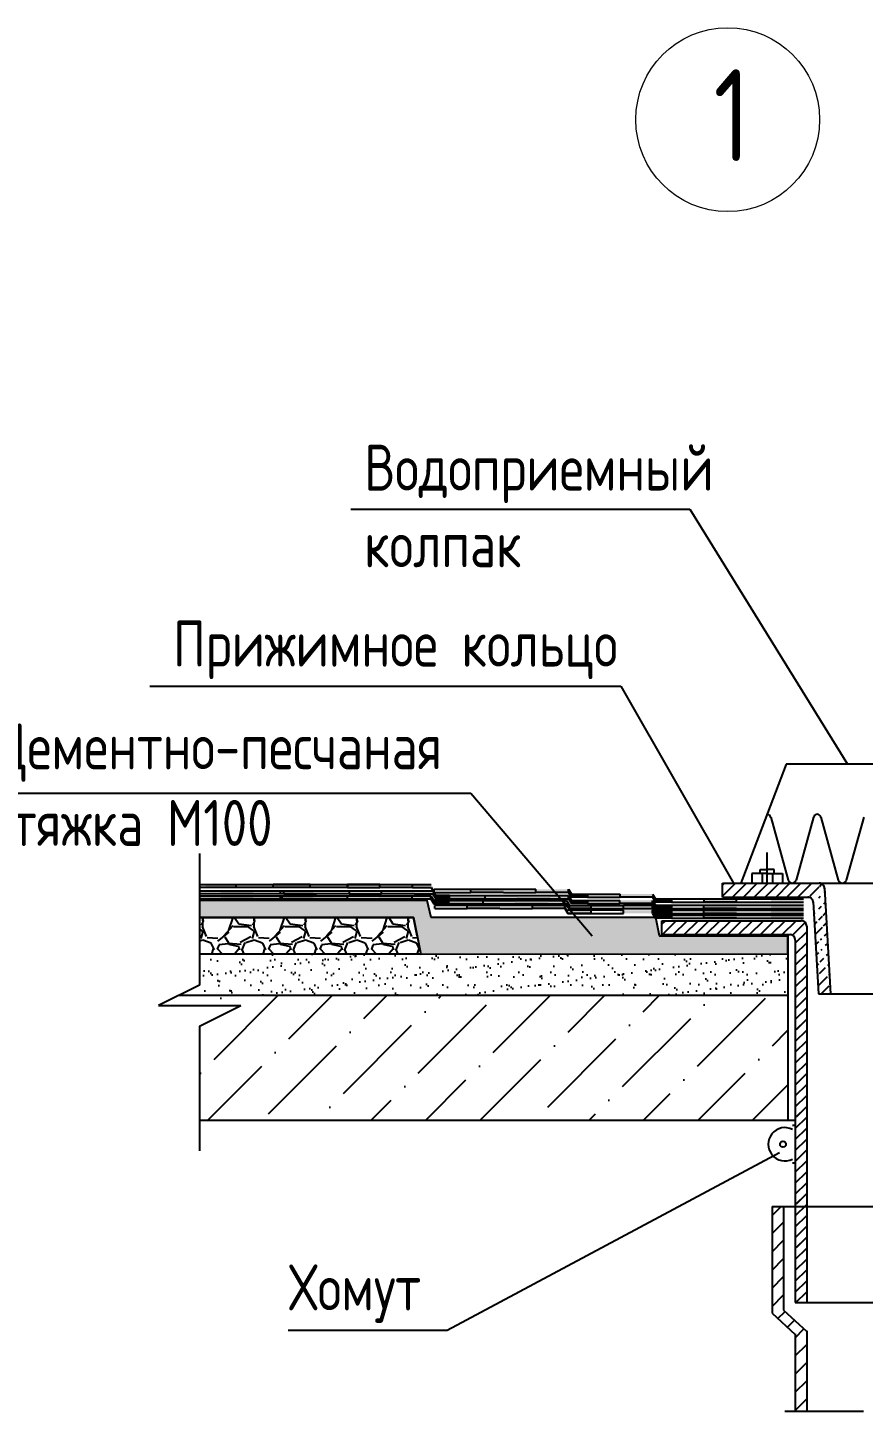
# Model space of a CAD drawing. Header units: millimetres. Extents: x 83035 to 329678, y -103769 to 22061.
# Drawn here: x 227259 to 231808, y -20771 to -13247 of the extents above; entities that cross this region are included whole.
import ezdxf

# ---------------------------------------------------------------- set-up
doc = ezdxf.new("R2010")
doc.units = ezdxf.units.MM
doc.header["$LTSCALE"] = 10
doc.layers.add('Все', color=250, linetype='Continuous')
doc.layers.add('Символ разрез', color=3, linetype='Continuous', lineweight=20)
doc.layers.add('Текст разрез', color=244, linetype='Continuous', lineweight=20)
doc.styles.add('1.20', font='', dxfattribs={"height": 50})
doc.styles.add('2.5', font='', dxfattribs={"height": 250})
doc.styles.get('1.20').set_extended_font_data('GOST type A')
doc.styles.get('2.5').set_extended_font_data('GOST type A')

msp = doc.modelspace()

# ---------------------------------------------------------------- hatches: boundary and pattern name
at = {"layer": 'Все'}
for points in [[(228227.752, -17905.77), (228394.221, -17905.77), (228394.221, -17922.831), (228227.752, -17922.831)], [(228797.716, -17905.77), (228797.716, -17922.831), (228595.969, -17922.831), (228595.969, -17905.77)], [(228999.464, -17905.769), (229176.561, -17905.769), (229176.561, -17922.831), (228999.464, -17922.831)], [(229353.659, -17922.831), (229353.659, -17905.769), (229455.614, -17905.769), (229472.155, -17931.947), (229472.155, -17949.009), (229455.614, -17922.831)], [(228487.823, -17957.175), (228487.823, -17940.113), (228310.725, -17940.113), (228310.725, -17957.175)], [(228487.823, -17984.413), (228487.823, -17967.351), (228310.725, -17967.351), (228310.725, -17984.413)], [(228813.711, -17957.175), (228813.711, -17940.113), (228636.613, -17940.113), (228636.613, -17957.175)], [(228813.711, -17984.413), (228813.711, -17967.351), (228636.613, -17967.351), (228636.613, -17984.413)], [(229175.048, -17984.413), (229175.048, -17967.351), (228997.951, -17967.351), (228997.951, -17984.413)], [(229185.503, -17957.175), (229185.503, -17940.113), (229008.405, -17940.113), (229008.405, -17957.175)], [(229352.146, -17967.351), (229454.1, -17967.351), (229454.1, -17984.413), (229352.146, -17984.413)], [(229362.6, -17940.113), (229464.556, -17940.113), (229464.556, -17957.175), (229362.6, -17957.175)], [(229470.642, -18010.59), (229470.223, -17993.557), (229454.101, -17967.351), (229454.101, -17984.413)], [(229481.096, -17983.352), (229480.678, -17966.319), (229464.556, -17940.113), (229464.556, -17957.175)], [(229481.096, -17966.29), (229554.464, -17966.29), (229554.464, -17983.352), (229481.096, -17983.352)], [(229671.772, -17949.009), (229671.772, -17931.947), (229848.87, -17931.947), (229848.87, -17949.009)], [(229923.84, -17983.352), (229923.84, -17966.29), (229746.742, -17966.29), (229746.742, -17983.352)], [(230025.967, -17949.009), (230025.967, -17931.947), (230203.065, -17931.947), (230203.065, -17949.009)], [(230100.937, -17966.29), (230202.893, -17966.29), (230202.893, -17983.352), (230100.937, -17983.352)], [(230219.433, -18009.53), (230219.015, -17992.496), (230202.893, -17966.29), (230202.893, -17983.352)], [(230219.603, -17975.186), (230219.185, -17958.153), (230203.063, -17931.947), (230203.063, -17949.009)], [(230219.185, -17958.153), (230306.146, -17958.124), (230306.146, -17975.186), (230219.603, -17975.186)], [(230483.244, -17958.124), (230660.341, -17958.124), (230660.341, -17975.186), (230483.244, -17975.186)], [(230676.882, -18001.364), (230676.464, -17984.33), (230660.341, -17958.124), (230660.341, -17975.186)], [(229470.642, -17993.528), (229552.097, -17993.528), (229552.097, -18010.59), (229470.642, -18010.59)], [(229652.241, -18037.147), (229652.241, -18020.085), (229829.338, -18020.085), (229829.338, -18037.147)], [(229913.386, -18010.59), (229913.386, -17993.528), (229736.288, -17993.528), (229736.288, -18010.59)], [(230006.436, -18037.147), (230006.436, -18020.085), (230183.533, -18020.085), (230183.533, -18037.147)], [(230090.483, -17993.528), (230192.438, -17993.528), (230192.438, -18010.59), (230090.483, -18010.59)], [(230200.072, -18063.325), (230199.654, -18046.291), (230183.532, -18020.085), (230183.532, -18037.147)], [(230208.979, -18036.768), (230208.561, -18019.734), (230192.438, -17993.528), (230192.438, -18010.59)], [(230199.655, -18046.292), (230325.199, -18046.262), (230325.199, -18063.325), (230200.072, -18063.325)], [(230208.561, -18019.735), (230325.268, -18019.706), (230325.268, -18036.768), (230208.979, -18036.768)], [(230219.015, -17992.496), (230305.976, -17992.468), (230305.976, -18009.53), (230219.433, -18009.53)], [(230483.074, -17992.468), (230660.171, -17992.468), (230660.171, -18009.53), (230483.074, -18009.53)], [(230483.074, -18046.197), (230660.171, -18046.197), (230660.171, -18063.259), (230483.074, -18063.259)], [(230660.171, -18019.676), (230660.171, -18036.768), (230497.733, -18036.768), (230497.733, -18019.706)], [(230676.711, -18035.707), (230676.293, -18018.674), (230660.171, -17992.468), (230660.171, -18009.53)], [(230676.711, -18062.946), (230676.293, -18045.912), (230660.171, -18019.706), (230660.171, -18036.768)], [(230676.711, -18089.437), (230676.293, -18072.403), (230660.171, -18046.197), (230660.171, -18063.259)], [(230676.293, -18018.674), (230763.254, -18018.645), (230763.254, -18035.707), (230676.711, -18035.707)], [(230676.293, -18045.912), (230763.254, -18045.883), (230763.254, -18062.946), (230676.711, -18062.946)], [(230676.464, -17984.33), (230763.425, -17984.302), (230763.425, -18001.364), (230676.882, -18001.364)], [(230940.352, -18018.645), (231117.449, -18018.645), (231117.449, -18035.707), (230940.352, -18035.707)], [(230940.352, -18045.883), (231117.449, -18045.883), (231117.449, -18062.946), (230940.352, -18062.946)], [(230940.522, -17984.302), (231117.62, -17984.302), (231117.62, -18001.364), (230940.522, -18001.364)], [(231304.928, -18018.645), (231482.025, -18018.645), (231482.025, -18035.707), (231304.928, -18035.707)], [(231304.928, -18045.884), (231482.025, -18045.884), (231482.025, -18062.946), (231304.928, -18062.946)], [(231305.098, -17984.302), (231482.196, -17984.302), (231482.196, -18001.364), (231305.098, -18001.364)], [(230676.293, -18072.403), (230763.254, -18072.374), (230763.254, -18089.437), (230676.711, -18089.437)], [(230940.352, -18072.374), (231117.449, -18072.374), (231117.449, -18089.437), (230940.352, -18089.437)], [(231304.928, -18072.375), (231482.025, -18072.375), (231482.025, -18089.437), (231304.928, -18089.437)]]:
    msp.add_hatch(color=0, dxfattribs=at).paths.add_polyline_path(points)
h = msp.add_hatch(dxfattribs=at)
h.set_pattern_fill('ANSI31', color=0, scale=335.412, angle=90, style=0)
h.set_pattern_definition([(45, (1520933.714, 145414.79), (29.6465125, -29.6465125), [])])
edge = h.paths.add_edge_path()
edge.add_line((231041.781, -17898.978), (231566.997, -17898.978))
edge.add_line((231041.781, -17974.475), (231041.781, -17898.978))
edge.add_line((231041.781, -17974.475), (231505.115, -17974.475))
edge.add_arc((231504.874, -18004.549), 30.075, 359.7858905, 450.4594876)
edge.add_line((231596.632, -17925.597), (231629.42, -18500.201))
edge.add_line((231534.752, -18001.213), (231563.226, -18500.201))
edge.add_arc((231566.756, -17929.052), 30.075, 359.7858905, 450.4594876)
edge.add_line((231563.226, -18500.201), (231629.42, -18500.201))
h = msp.add_hatch(dxfattribs=at)
h.set_pattern_fill('AR-CONC', color=0, scale=11.1804, style=0)
h.set_pattern_definition([(50, (-311123.46, -37027.14), (80.1925575, -7.01594), [8.3853, -92.2383]), (355, (-311123.46, -37027.14), (-15.512954, 84.098089), [6.70824, -73.79064]), (100.4514, (-311116.78, -37027.72), (64.679663, 77.082099), [7.126408, -78.390493]), (46.1842, (-311123.46, -37004.78), (119.321818, -18.505688), [12.57795, -138.35745]), (96.6356, (-311113.52, -37006.32), (104.49903, 108.910274), [10.689613, -117.58572]), (351.1842, (-311123.46, -37004.78), (104.498944, 108.910356), [10.06236, -110.68596]), (21, (-311112.28, -37010.37), (66.736596, -45.0144025), [8.3853, -92.2383]), (326, (-311112.28, -37010.37), (27.203627, 81.074676), [6.70824, -73.79064]), (71.4514, (-311106.72, -37014.12), (93.940251, 36.0602), [7.126408, -78.390493]), (37.5, (-311123.462, -37027.14), (1.3595205, 37.2188644), [0, -72.896208, 0, -74.90868, 0, -74.07015]), (7.5, (-311123.46, -37027.14), (29.4122266, 44.096807), [0, -42.709128, 0, -71.219148, 0, -28.23051]), (327.5, (-311148.394, -37027.14), (59.6834837, -2.5217249), [0, -27.951, 0, -87.20712, 0, -115.71714]), (317.5, (-311159.575, -37027.14), (65.2025465, 11.1921374), [0, -36.3363, 0, -57.914472, 0, -82.17594])])
h.paths.add_polyline_path([(228195.171, -17993.823), (228195.171, -18084.963), (229359.987, -18084.963), (229399.78, -18284.277), (231397.322, -18282.841), (231397.322, -18186.063), (230698.981, -18186.063), (230677.9, -18084.963), (229455.54, -18084.963), (229433.277, -17993.823)])
h = msp.add_hatch(dxfattribs=at)
h.set_pattern_fill('GRAVEL', color=0, scale=279.51, style=0)
h.set_pattern_definition([(228.0128, (-667696.81, 411624.567), (-2236.07950587, -2515.590375), [37.60416, -3722.81829]), (184.9697, (-667721.966, 411596.616), (3354.12029391, 279.50757022), [64.529915, -6388.4596]), (132.5104, (-667786.253, 411591.026), (2795.09740569, -3074.61242443), [45.50087, -4504.592104]), (267.2737, (-667895.262, 411521.149), (279.50888691, 5590.20008245), [58.76362, -5817.5976]), (292.8337, (-667898.057, 411462.452), (-1397.55276867, 3354.11899706), [57.622384, -5704.62385]), (357.2737, (-667875.696, 411409.345), (-5590.20008245, 279.50888691), [58.76362, -5817.5976]), (37.6942, (-667816.999, 411406.55), (-3633.63205317, -2795.09731815), [77.711886, -7693.470544]), (72.2553, (-667755.507, 411454.066), (1956.57300828, 6149.21894659), [73.36802, -7263.43658]), (121.4296, (-667733.146, 411523.944), (-2236.08230153, 3633.62861265), [58.962635, -5837.307244]), (175.2364, (-667763.892, 411574.256), (3074.6102645, -279.5076333), [67.31495, -3298.43127]), (222.3974, (-667830.975, 411579.846), (-3354.1220547, -3074.60778684), [87.05283, -8618.23665]), (138.8141, (-667618.547, 411518.354), (-1956.57082366, 1677.05924905), [29.71219, -2941.51964]), (171.4692, (-667640.908, 411537.92), (3633.62952059, -559.02221094), [56.52726, -5596.21254]), (225, (-667696.81, 411546.3), (-3e-14, -279.510086), [39.52858, -355.75809]), (203.1986, (-667716.376, 411579.846), (1397.5499247, 559.0203704), [21.28692, -2107.39779]), (291.8014, (-667735.94, 411571.46), (-279.509975, 838.5300763), [30.104066, -1475.1034]), (30.9638, (-667724.76, 411543.51), (838.5294472, 559.0206942), [48.894405, -1580.91499]), (161.5651, (-667682.834, 411568.665), (559.0201215, -279.509554), [35.3555, -848.532824]), (16.3895, (-667898.057, 411571.46), (2795.10061448, 838.52796232), [49.52917, -4903.400606]), (70.3462, (-667850.54, 411585.436), (-1118.0386716, -3074.61059692), [41.55224, -4113.66271]), (293.1986, (-667682.834, 411624.567), (-559.0203704, 1397.5499247), [42.573566, -2086.111146]), (343.6105, (-667666.064, 411585.436), (-2795.10061448, 838.52796232), [49.52917, -4903.400606]), (339.444, (-667898.057, 411398.164), (-1397.5505156, 559.018881), [47.76267, -2340.37189]), (294.7751, (-667853.336, 411381.394), (-1397.5478168, 3074.61095644), [40.01968, -3961.954465]), (66.8014, (-667680.04, 411345.057), (559.0203704, 1397.5499247), [42.573566, -2086.111146]), (17.354, (-667663.269, 411384.189), (-3633.63056436, -1118.03846333), [46.85454, -4638.58696]), (69.444, (-667817, 411345.057), (-559.018881, -1397.5505156), [23.881334, -2364.25322]), (101.3099, (-667696.81, 411345.06), (-279.5093382, 1118.0402103), [14.252215, -1410.974586]), (165.9638, (-667699.605, 411359.03), (838.5301526, -279.509457), [57.622384, -1094.826695]), (186.009, (-667755.507, 411373.008), (2795.09993038, 279.50980923), [53.400386, -5286.63062]), (303.6901, (-667724.76, 411518.35), (-279.510373, 559.0198764), [40.31149, -967.47607]), (353.1572, (-667702.4, 411484.812), (4751.66982264, -559.0222355), [70.37894, -6967.503134]), (60.9454, (-667632.523, 411476.427), (-1118.0400076, -1956.5701075), [28.77723, -2848.95431]), (90, (-667618.55, 411501.58), (-279.51, 279.51), [16.7706, -262.7394]), (120.2564, (-667761.097, 411381.394), (1118.0385708, -1956.57068644), [38.83065, -3844.246375]), (48.0128, (-667780.663, 411414.935), (2236.07950587, 2515.590375), [75.208315, -3685.21413]), (0, (-667730.35, 411470.84), (279.51, 279.51), [72.6726, -206.8374]), (325.3048, (-667657.679, 411470.837), (-2795.09839533, 1956.57240647), [44.194444, -4375.246616]), (254.0546, (-667621.342, 411445.68), (-279.509969, -1118.0400354), [40.697215, -1994.16633]), (207.646, (-667632.523, 411406.55), (-5310.68882806, -2795.10215591), [66.26204, -6559.95268]), (175.4261, (-667691.22, 411375.804), (-3633.63015605, 279.50854687), [70.10083, -6939.97447])])
h.paths.add_polyline_path([(228195.171, -18084.963), (228195.242, -18285.12), (229399.78, -18284.277), (229359.987, -18084.963)])
at = {"layer": 'Все', "ltscale": 0.5}
h = msp.add_hatch(dxfattribs=at)
h.set_pattern_fill('AR-SAND', color=0, scale=55.902, style=0)
h.set_pattern_definition([(37.5, (-543165.764, 449154.69), (-3.521455, 107.713302), [0, -84.97104, 0, -95.0334, 0, -90.84075]), (7.5, (-543165.76, 449154.69), (98.934057, 157.76361), [0, -45.83964, 0, -76.58574, 0, -29.34855]), (327.5, (-543234.52, 449154.69), (174.086758, 0.316352), [0, -27.951, 0, -100.6236, 0, -131.3697]), (317.5, (-543234.52, 449154.69), (168.04849, 49.06382), [0, -13.9755, 0, -65.96436, 0, -75.4677])])
h.paths.add_polyline_path([(231397.322, -18508.728), (231397.322, -18282.841), (229399.78, -18284.277), (228195.301, -18285.12), (228195.301, -18452.826), (228083.497, -18508.728)])
h = msp.add_hatch(dxfattribs=at)
h.set_pattern_fill('ANSI36', color=0, scale=1677.06, style=0)
h.set_pattern_definition([(45, (-543165.76, 448038.05), (111.17442, 407.639546), [524.08125, -104.81625, 0, -104.81625])])
h.paths.add_polyline_path([(231397.322, -19187.299), (231397.322, -18508.728), (228083.497, -18508.728), (227971.693, -18564.63), (228418.909, -18564.63), (228195.301, -18676.434), (228195.301, -19187.299)])
at = {"layer": 'Все'}
h = msp.add_hatch(dxfattribs=at)
h.set_pattern_fill('ANSI31', color=0, scale=559.02, style=0)
h.set_pattern_definition([(45, (-311123.46, -37297.87), (-49.410854, 49.410854), [])])
h.paths.add_polyline_path([(231373.442, -20219.92), (231373.442, -19656.452), (231310.579, -19656.452), (231310.579, -20236.482), (231436.305, -20352.59), (231436.305, -20770.904), (231499.167, -20770.904), (231499.167, -20336.028)])
h.paths.add_polyline_path([(232623.989, -20236.482), (232623.989, -19656.452), (232562.108, -19656.452), (232562.108, -20219.014), (232435.401, -20336.028), (232435.401, -20770.904), (232498.264, -20770.904), (232498.264, -20352.59)])

# ---------------------------------------------------------------- linework, layer by layer
at = {"layer": 'Все', "color": 0, "ltscale": 0.5}
for p, q in [((229017.697, -15865.674), (230863.672, -15865.674)), ((230863.672, -15865.674), (231721.146, -17251.01)), ((227924.901, -16826.892), (230487.899, -16826.892)), ((230487.899, -16826.892), (231101.467, -17898.978)), ((226970.084, -17409.316), (229671.663, -17409.316)), ((229671.663, -17409.316), (230332.13, -18184.743)), ((228195.301, -17738.063), (228195.301, -18452.826)), ((228195.301, -18452.826), (227971.693, -18564.63)), ((228083.497, -18508.728), (231397.322, -18508.728)), ((227971.693, -18564.63), (228418.909, -18564.63)), ((228195.301, -18676.434), (228418.909, -18564.63)), ((228195.301, -18676.434), (228195.301, -19355.005)), ((229543.226, -20329.804), (231351.68, -19362.724)), ((231421.354, -19420.116), (231437.286, -19420.116)), ((228676.788, -20329.804), (229543.226, -20329.804)), ((231380.403, -20770.904), (231807.587, -20770.904))]:
    msp.add_line(p, q, dxfattribs=at)
at = {"layer": 'Все', "color": 0}
for p, q in [((231386.686, -17251.01), (231141.627, -17898.978)), ((231967.284, -17251.01), (231386.686, -17251.01)), ((231303.578, -17540.185), (231398.19, -17882.553)), ((231536.551, -17540.185), (231441.939, -17882.553)), ((231576.595, -17540.185), (231671.207, -17882.553)), ((231809.568, -17540.185), (231714.956, -17882.553)), ((231284.356, -17898.978), (231284.356, -17731.371)), ((231245.657, -17845.362), (231245.657, -17824.823)), ((231245.657, -17824.823), (231284.356, -17824.823)), ((231323.056, -17824.823), (231284.356, -17824.823)), ((231323.056, -17845.362), (231323.056, -17824.823)), ((228195.171, -17905.769), (229455.614, -17905.769)), ((228227.752, -17905.77), (228394.221, -17905.77)), ((228394.221, -17922.832), (228394.221, -17905.769)), ((228595.969, -17922.832), (228595.969, -17905.77)), ((228595.969, -17922.832), (228595.969, -17905.77)), ((228797.716, -17905.77), (228595.969, -17905.77)), ((228797.716, -17922.832), (228797.716, -17905.769)), ((228797.716, -17922.832), (228797.716, -17905.77)), ((228999.464, -17905.769), (228999.464, -17922.831)), ((229176.561, -17905.769), (228999.464, -17905.769)), ((228999.464, -17922.832), (228999.464, -17905.77)), ((229176.561, -17922.831), (229176.561, -17905.769)), ((229353.659, -17905.769), (229455.614, -17905.769)), ((229353.659, -17922.831), (229353.659, -17905.769)), ((231041.781, -17974.475), (231041.781, -17898.978)), ((231041.781, -17898.978), (231566.997, -17898.978)), ((231284.356, -17845.362), (231200.728, -17845.362)), ((231200.728, -17845.362), (231200.728, -17898.978)), ((231256.198, -17845.362), (231256.198, -17898.978)), ((231284.356, -17845.362), (231367.985, -17845.362)), ((231312.514, -17845.362), (231312.514, -17898.978)), ((231367.985, -17845.362), (231367.985, -17898.978)), ((231566.997, -17898.978), (231967.284, -17898.978)), ((228999.464, -17922.831), (228195.171, -17922.831)), ((228195.171, -17940.113), (229464.556, -17940.113)), ((229008.405, -17957.175), (228195.171, -17957.175)), ((228195.171, -17967.351), (229454.101, -17967.351)), ((228394.221, -17922.831), (228227.752, -17922.832)), ((228797.716, -17922.832), (228595.969, -17922.832)), ((228636.093, -17957.175), (228636.093, -17940.113)), ((228636.093, -17984.413), (228636.093, -17967.351)), ((228643.756, -17984.413), (228643.756, -17967.351)), ((228654.21, -17957.175), (228654.21, -17940.113)), ((228654.21, -17957.175), (228831.308, -17957.175)), ((228997.951, -17967.351), (228997.951, -17984.413)), ((228999.464, -17922.831), (229176.561, -17922.831)), ((229008.405, -17940.113), (229008.405, -17957.175)), ((229008.405, -17957.175), (229185.503, -17957.175)), ((229353.659, -17922.831), (229176.561, -17922.831)), ((229185.503, -17957.175), (229185.503, -17940.113)), ((229362.6, -17957.175), (229185.503, -17957.175)), ((229352.146, -17984.413), (229352.146, -17967.351)), ((229352.146, -17967.351), (229454.101, -17967.351)), ((229353.659, -17922.831), (229455.614, -17922.831)), ((229362.6, -17940.113), (229464.556, -17940.113)), ((229362.6, -17957.175), (229464.556, -17957.175)), ((229454.1, -17984.413), (229454.1, -17967.351)), ((229454.101, -17967.351), (229470.223, -17993.557)), ((229455.614, -17922.831), (229472.155, -17949.009)), ((229464.556, -17940.113), (229480.678, -17966.319)), ((229464.556, -17957.175), (229481.096, -17983.352)), ((229472.155, -17949.009), (229472.155, -17931.947)), ((229472.155, -17931.947), (230025.967, -17931.947)), ((229472.155, -17949.009), (229671.772, -17949.009)), ((229481.096, -17966.29), (230202.893, -17966.29)), ((229481.096, -17983.352), (229481.096, -17966.29)), ((229554.464, -17966.29), (229481.096, -17966.29)), ((229554.464, -17983.352), (229554.464, -17966.29)), ((229671.772, -17949.009), (229671.772, -17931.947)), ((229848.87, -17949.009), (229671.772, -17949.009)), ((229746.742, -17966.29), (229746.742, -17983.352)), ((229848.87, -17949.009), (230025.967, -17949.009)), ((230025.967, -17949.009), (230025.967, -17931.947)), ((230203.065, -17949.009), (230025.967, -17949.009)), ((230100.937, -17966.29), (230202.893, -17966.29)), ((230202.893, -17983.352), (230202.893, -17966.29)), ((230202.893, -17966.29), (230219.015, -17992.496)), ((230203.063, -17931.947), (230219.185, -17958.153)), ((230203.063, -17949.009), (230219.603, -17975.186)), ((230203.065, -17949.009), (230203.065, -17931.947)), ((230203.065, -17949.009), (230203.065, -17931.947)), ((230219.185, -17958.153), (230306.146, -17958.124)), ((230219.603, -17975.186), (230219.185, -17958.153)), ((230306.146, -17975.186), (230219.603, -17975.186)), ((230306.146, -17958.124), (230306.146, -17975.186)), ((230306.146, -17958.124), (230483.244, -17958.124)), ((230306.146, -17975.186), (230483.244, -17975.186)), ((230483.244, -17975.186), (230483.244, -17958.124)), ((230660.341, -17975.186), (230483.244, -17975.186)), ((230660.341, -17958.124), (230676.464, -17984.33)), ((230660.341, -17975.186), (230676.882, -18001.364)), ((231041.781, -17974.475), (231505.115, -17974.475)), ((231596.632, -17925.597), (231629.42, -18500.201)), ((229433.277, -17993.823), (228193.506, -17993.823)), ((228997.951, -17984.413), (228195.171, -17984.413)), ((228643.756, -17984.413), (228820.853, -17984.413)), ((228997.951, -17984.413), (229175.048, -17984.413)), ((229352.146, -17984.413), (229175.048, -17984.413)), ((229352.146, -17984.413), (229454.101, -17984.413)), ((229455.54, -18084.963), (229433.277, -17993.823)), ((229454.101, -17984.413), (229470.642, -18010.59)), ((229470.642, -17993.528), (230192.438, -17993.528)), ((229470.642, -18010.59), (229470.642, -17993.528)), ((229552.097, -17993.528), (229470.642, -17993.528)), ((229470.642, -18010.59), (229559.19, -18010.59)), ((229736.288, -18010.59), (229470.642, -18010.59)), ((229470.642, -18010.59), (229552.097, -18010.59)), ((230183.533, -18020.085), (229475.143, -18020.085)), ((229475.143, -18037.147), (229475.143, -18020.085)), ((229475.143, -18037.147), (229652.241, -18037.147)), ((229481.096, -17983.352), (229569.645, -17983.352)), ((229746.742, -17983.352), (229481.096, -17983.352)), ((229481.096, -17983.352), (229554.464, -17983.352)), ((229552.097, -18010.591), (229552.097, -17993.528)), ((229652.241, -18037.147), (229652.241, -18020.085)), ((229829.338, -18037.147), (229652.241, -18037.147)), ((229736.288, -17993.528), (229736.288, -18010.59)), ((229736.288, -18010.59), (229913.386, -18010.59)), ((229746.742, -17983.352), (229923.84, -17983.352)), ((229829.338, -18037.147), (230006.436, -18037.147)), ((230090.483, -18010.59), (229913.386, -18010.59)), ((230100.937, -17983.352), (229923.84, -17983.352)), ((230006.436, -18037.147), (230006.436, -18020.085)), ((230183.533, -18037.147), (230006.436, -18037.147)), ((230090.483, -17993.528), (230192.438, -17993.528)), ((230090.483, -18010.59), (230192.438, -18010.59)), ((230100.937, -17983.352), (230202.893, -17983.352)), ((230183.532, -18037.147), (230200.072, -18063.325)), ((230183.533, -18037.147), (230183.533, -18020.085)), ((230183.533, -18037.147), (230183.533, -18020.085)), ((230183.601, -18010.59), (230183.601, -17993.528)), ((230192.438, -17993.528), (230208.561, -18019.734)), ((230192.438, -18010.59), (230208.979, -18036.768)), ((230502.297, -18046.262), (230199.654, -18046.262)), ((230325.199, -18046.262), (230199.655, -18046.292)), ((230202.893, -17983.352), (230219.433, -18009.53)), ((230208.979, -18036.768), (230208.561, -18019.706)), ((230208.561, -18019.735), (230325.268, -18019.706)), ((230325.268, -18036.768), (230208.979, -18036.768)), ((230208.979, -18036.768), (230325.268, -18036.768)), ((230219.015, -17992.496), (230305.976, -17992.468)), ((230219.433, -18009.53), (230219.015, -17992.496)), ((230305.976, -18009.53), (230219.433, -18009.53)), ((230305.976, -17992.468), (230305.976, -18009.53)), ((230305.976, -17992.468), (230483.074, -17992.468)), ((230305.976, -18009.53), (230483.074, -18009.53)), ((230325.199, -18046.262), (230325.199, -18063.325)), ((230325.268, -18019.706), (230325.268, -18036.768)), ((230325.268, -18019.706), (230502.366, -18019.706)), ((230325.268, -18036.768), (230502.366, -18036.768)), ((230483.074, -18009.53), (230483.074, -17992.468)), ((230660.171, -18009.53), (230483.074, -18009.53)), ((230502.297, -18063.325), (230502.297, -18046.262)), ((230660.168, -18019.676), (230502.366, -18019.706)), ((230502.366, -18036.768), (230502.366, -18019.706)), ((230502.366, -18036.768), (230660.171, -18036.768)), ((230660.171, -18036.768), (230660.168, -18019.676)), ((230660.171, -17992.468), (230676.293, -18018.674)), ((230660.171, -18009.53), (230660.589, -17992.496)), ((230660.171, -18009.53), (230676.711, -18035.707)), ((230660.171, -18019.706), (230676.293, -18045.912)), ((230660.171, -18036.768), (230676.711, -18062.946)), ((230660.171, -18063.259), (230660.171, -18046.167)), ((230660.171, -18046.197), (230676.293, -18072.403)), ((230676.293, -18018.674), (230763.254, -18018.645)), ((230676.711, -18035.707), (230676.293, -18018.674)), ((230676.293, -18045.912), (230763.254, -18045.883)), ((230676.711, -18062.946), (230676.293, -18045.912)), ((230676.464, -17984.33), (230763.425, -17984.302)), ((230676.882, -18001.364), (230676.464, -17984.33)), ((230763.254, -18035.707), (230676.711, -18035.707)), ((230763.425, -18001.364), (230676.882, -18001.364)), ((230763.254, -18018.645), (230763.254, -18035.707)), ((230763.254, -18018.645), (231482.196, -18018.645)), ((230763.254, -18035.707), (231482.196, -18035.707)), ((230763.254, -18045.883), (230763.254, -18062.946)), ((230763.254, -18045.883), (231482.196, -18045.883)), ((230763.425, -17984.302), (230763.425, -18001.364)), ((230763.425, -17984.302), (231482.196, -17984.302)), ((230763.425, -18001.364), (231482.196, -18001.364)), ((230940.352, -18035.707), (230940.352, -18018.645)), ((231117.449, -18035.707), (230940.352, -18035.707)), ((230940.352, -18062.946), (230940.352, -18045.883)), ((230940.522, -18001.364), (230940.522, -17984.302)), ((231117.62, -18001.364), (230940.522, -18001.364)), ((231117.62, -18001.364), (231118.038, -17984.33)), ((231534.752, -18001.213), (231563.226, -18500.201)), ((229359.987, -18084.963), (228195.171, -18084.963)), ((229359.987, -18084.963), (228195.171, -18084.963)), ((228195.171, -18084.963), (229359.987, -18084.963)), ((229380.029, -18186.063), (229359.987, -18084.963)), ((229359.987, -18084.963), (229399.78, -18284.277)), ((230677.9, -18084.963), (229455.54, -18084.963)), ((230325.199, -18063.325), (230200.072, -18063.325)), ((230200.072, -18063.325), (230325.199, -18063.325)), ((230325.199, -18063.325), (230502.297, -18063.325)), ((230660.171, -18063.259), (230676.711, -18089.437)), ((230676.293, -18072.403), (230763.254, -18072.374)), ((230676.711, -18089.437), (230676.293, -18072.403)), ((230763.254, -18062.946), (230676.711, -18062.946)), ((230763.254, -18089.437), (230676.711, -18089.437)), ((230698.981, -18186.063), (230677.9, -18084.963)), ((230710.816, -18122.048), (230729.938, -18102.926)), ((230710.816, -18178.424), (230710.816, -18102.926)), ((230710.816, -18102.926), (231469.334, -18102.926)), ((230713.733, -18178.424), (230789.231, -18102.926)), ((230763.254, -18062.946), (231482.196, -18062.946)), ((230763.254, -18072.374), (230763.254, -18089.437)), ((230763.254, -18072.374), (231482.196, -18072.374)), ((230763.254, -18089.437), (231482.196, -18089.437)), ((230773.026, -18178.424), (230848.524, -18102.926)), ((230832.319, -18178.424), (230907.817, -18102.926)), ((230891.613, -18178.424), (230967.11, -18102.926)), ((231117.449, -18062.946), (230940.352, -18062.946)), ((230940.352, -18089.437), (230940.352, -18072.374)), ((231117.449, -18089.437), (230940.352, -18089.437)), ((230950.906, -18178.424), (231026.403, -18102.926)), ((231010.199, -18178.424), (231085.696, -18102.926)), ((231069.492, -18178.424), (231144.989, -18102.926)), ((231128.785, -18178.424), (231204.282, -18102.926)), ((231188.078, -18178.424), (231263.575, -18102.926)), ((231247.371, -18178.424), (231322.868, -18102.926)), ((231306.664, -18178.424), (231382.161, -18102.926)), ((231365.957, -18178.424), (231441.454, -18102.926)), ((231421.59, -18182.083), (231491.134, -18112.539)), ((231499.167, -18133.113), (231499.167, -20179.015)), ((230710.816, -18178.424), (231407.452, -18178.424)), ((231397.322, -18186.063), (231397.322, -19187.299)), ((231397.322, -18186.063), (231397.322, -18285.12)), ((231397.322, -18186.063), (231397.322, -18379.619)), ((231437.286, -18225.681), (231499.167, -18163.799)), ((228195.301, -18285.12), (231397.322, -18282.841)), ((231437.286, -18208.61), (231437.286, -20179.015)), ((231437.286, -18284.974), (231499.167, -18223.092)), ((231437.286, -18344.267), (231499.167, -18282.385)), ((229399.78, -18284.277), (228195.301, -18285.12)), ((231437.286, -18403.56), (231499.167, -18341.678)), ((231437.286, -18462.853), (231499.167, -18400.971)), ((231437.286, -18522.146), (231499.167, -18460.264)), ((231563.226, -18500.201), (231629.42, -18500.201)), ((231629.42, -18500.201), (231967.284, -18500.201)), ((231437.286, -18581.439), (231499.167, -18519.557)), ((231437.286, -18640.732), (231499.167, -18578.85)), ((231437.286, -18700.025), (231499.167, -18638.143)), ((231444.686, -18692.624), (231499.167, -18638.143)), ((231437.286, -18759.318), (231499.167, -18697.436)), ((231437.286, -18818.611), (231499.167, -18756.729)), ((231437.286, -18877.904), (231499.167, -18816.022)), ((231437.286, -18937.197), (231499.167, -18875.315)), ((231437.286, -18996.49), (231499.167, -18934.608)), ((231437.286, -19055.783), (231499.167, -18993.901)), ((231437.286, -19115.076), (231499.167, -19053.194)), ((231437.286, -19174.369), (231499.167, -19112.487)), ((231437.286, -19233.662), (231499.167, -19171.78)), ((231444.686, -19166.969), (231499.167, -19112.487)), ((231437.286, -19216.898), (231421.354, -19216.898)), ((231437.286, -19292.955), (231499.167, -19231.073)), ((231437.286, -19352.248), (231499.167, -19290.366)), ((231437.286, -19411.541), (231499.167, -19349.66)), ((231437.286, -19470.834), (231499.167, -19408.953)), ((231437.286, -19530.127), (231499.167, -19468.246)), ((231437.286, -19589.42), (231499.167, -19527.539)), ((231437.286, -19589.42), (231499.167, -19527.539)), ((231437.286, -19648.713), (231499.167, -19586.832)), ((231444.686, -19641.313), (231499.167, -19586.832)), ((231310.579, -19656.452), (231310.579, -20236.482)), ((231373.442, -19656.452), (231373.442, -20219.92)), ((231437.286, -19708.007), (231499.167, -19646.125)), ((231437.286, -19767.3), (231499.167, -19705.418)), ((231437.286, -19826.593), (231499.167, -19764.711)), ((231437.286, -19826.593), (231499.167, -19764.711)), ((231437.286, -19826.593), (231499.167, -19764.711)), ((231437.286, -19885.886), (231499.167, -19824.004)), ((231437.286, -19885.886), (231499.167, -19824.004)), ((231444.686, -19878.485), (231499.167, -19824.004)), ((231437.286, -19945.179), (231499.167, -19883.297)), ((231437.286, -20004.472), (231499.167, -19942.59)), ((231437.286, -20063.765), (231499.167, -20001.883)), ((231437.286, -20123.058), (231499.167, -20061.176)), ((231440.622, -20179.015), (231499.167, -20120.469)), ((231310.579, -20236.482), (231436.305, -20352.59)), ((231373.442, -20219.92), (231499.167, -20336.028)), ((231437.286, -20179.015), (231499.167, -20179.015)), ((231436.305, -20349.845), (231436.305, -20770.904)), ((231499.167, -20333.284), (231499.167, -20770.904))]:
    msp.add_line(p, q, dxfattribs=at)
for points in [[(228195.171, -17993.823), (228195.171, -18084.963), (229359.987, -18084.963), (229399.78, -18284.277), (231397.322, -18282.841), (231397.322, -18186.063), (230698.981, -18186.063), (230677.9, -18084.963), (229455.54, -18084.963), (229433.277, -17993.823), (228195.171, -17993.823)], [(230698.981, -18186.063), (231397.322, -18186.063)], [(228195.301, -19187.299), (231437.286, -19187.299)], [(231310.579, -19656.452), (232623.989, -19656.452)], [(231499.167, -20179.015), (232435.401, -20179.015)]]:
    msp.add_lwpolyline(points, dxfattribs=at)
at = {"layer": 'Все', "color": 0, "const_width": 0.559}
msp.add_lwpolyline([(231421.354, -19216.898), (231421.354, -19420.116)], dxfattribs=at)
at = {"layer": 'Все', "color": 0}
msp.add_circle((231370.181, -19318.507), 15.883, dxfattribs=at)
for centre, radius, start, end in [((231280.102, -17547.234), 24.511, 14.1813923, 81.9004627), ((231560.027, -17547.234), 24.511, 98.0995373, 165.8186077), ((231553.12, -17547.234), 24.511, 14.1813923, 81.9004627), ((231421.316, -17874.429), 24.511, 199.3548393, 267.0739097), ((231418.813, -17874.429), 24.511, 272.9260903, 340.6451607), ((231566.756, -17929.052), 30.075, 359.7858905, 90.4594876), ((231694.333, -17874.429), 24.511, 199.3548393, 267.0739097), ((231691.831, -17874.429), 24.511, 272.9260903, 340.6451607), ((231504.874, -18004.549), 30.075, 359.7858905, 90.4594876), ((231469.093, -18133), 30.075, 359.7858905, 90.4594876), ((231407.211, -18208.498), 30.075, 359.7858905, 90.4594876), ((231380.507, -19318.507), 90.361, 63.1251847, 296.8748153)]:
    msp.add_arc(centre, radius, start, end, dxfattribs=at)
at = {"layer": 'Символ разрез', "color": 0, "ltscale": 0.5}
msp.add_circle((231069.274, -13746.762), 500, dxfattribs=at)

# ---------------------------------------------------------------- texts
at = {"layer": 'Текст разрез', "color": 0}
for s, insert, char_height, width, attachment_point, style in [('1', (231092.718, -13473.128), 500, 469.31129, 2, '1.20'), ('Водоприемный \\Pколпак', (229090.989, -15514.263), 250, 4000.6321, 1, '2.5'), ('Прижимное кольцо', (228050.631, -16471.375), 250, 4000.6321, 1, '2.5'), ('Цементно-песчаная \\Pстяжка М100', (227067.922, -17029.722), 250, 4000.6321, 1, '2.5'), ('Хомут', (228681.811, -19971.866), 250, 4000.6321, 1, '2.5')]:
    msp.add_mtext(s, dxfattribs=dict(at, insert=insert, char_height=char_height, width=width, attachment_point=attachment_point, style=style))

doc.saveas('drawing.dxf')
